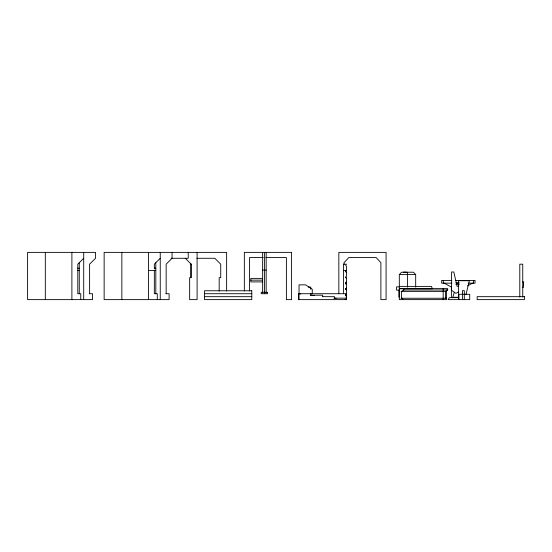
<?xml version="1.0" encoding="UTF-8"?>
<svg xmlns="http://www.w3.org/2000/svg" width="552" height="552" viewBox="0 0 552 552"><rect width="100%" height="100%" fill="white"/><g stroke="black" fill="none" stroke-linecap="round" stroke-linejoin="round"><path stroke-width="0.83" d="M465.922 294.692L469.414 280.726L458.608 280.726L458.608 299.626M454.324 292.263L452.764 297.259L458.76 297.259M346.414 281.906L345.676 282.983L346.414 284.059L346.414 288.282L345.676 289.31M346.414 287.813L345.676 288.889L346.414 289.966L346.414 293.954L345.676 294.982L346.414 296.017M346.414 293.719L345.676 294.796L346.414 295.872L346.414 299.626L298.563 299.626L298.563 293.719M346.414 287.951L345.676 289.013L346.414 290.076M346.414 293.788L345.676 294.851L346.414 295.913M346.414 282.61L345.676 283.638L346.414 284.673M446.561 289.993L446.561 299.626L399.317 299.626L399.317 274.585L401.525 272.219L413.469 272.219L415.684 274.585L415.684 287.185M83.704 258.281L77.797 264.187L77.797 293.719L80.751 293.719L80.751 299.626M160.246 258.281L154.339 264.187L154.339 268.41M399.317 288.62L447.686 288.62L447.686 289.993L445.436 291.373L445.436 298.246M467.489 285.888L472.512 283.155M458.767 291.842L455.848 293.36L451.591 290.297L451.591 271.991L453.827 271.991L457.077 286.315L458.726 286.212M263.256 257.577L249.538 257.577L249.538 291.042M265.822 257.577L286.391 257.577L286.391 299.626L291.594 299.626L291.594 252.374L244.343 252.374L244.343 291.042M171.092 258.281L188.239 258.281L188.239 252.374M196.809 258.281L214.818 258.281L220.724 264.187L220.724 277.656L219.185 277.656L219.185 291.173M190.84 264.187L191.192 264.187L191.192 277.656L189.653 277.656L189.653 299.626L197.098 299.626L197.098 252.374M77.797 268.203L79.274 268.203M154.339 268.203L155.816 268.203M262.642 270.094L266.161 270.094M77.797 270.445L79.274 270.445M148.433 270.445L155.816 270.445M343.461 270.445L346.414 270.445L345.676 271.508L346.414 272.571M403.546 272.122L406.444 272.122M399.317 274.585L415.684 274.585M262.642 278.387L250.829 278.387L250.829 281.906L262.642 281.906M250.829 280.147L262.642 280.147M451.895 280.416L441.676 280.416L441.676 283.155L451.922 283.155M455.345 280.416L475.037 280.416L475.037 283.155L468.22 283.155M522.744 281.906L523.689 281.906L523.22 287.578L522.744 287.578M455.883 282.9L459.326 282.9M456.2 283.155L458.788 283.155M455.883 284.321L459.326 284.321M399.317 286.391L431.443 286.391L432.388 288.758L399.317 288.758M399.124 286.867L396.543 286.867L396.543 290.138L399.124 290.138M308.223 287.075L310.728 287.075L310.728 289.289M403.615 289.993L447.686 289.993M401.035 291.373L446.561 291.373M89.341 293.719L92.563 293.719L92.563 299.626L27.6 299.626L27.6 252.374L95.517 252.374L95.517 258.281L89.61 264.187L89.61 293.719M165.883 293.719L169.105 293.719L169.105 299.626L104.142 299.626L104.142 252.374L226.63 252.374L226.63 291.035M204.537 293.719L251.788 293.719M310.231 295.196L322.658 295.196L322.658 296.672M204.537 296.672L251.788 296.672M322.354 296.672L334.471 296.672L334.471 298.149L336.154 298.356M458.788 297.673L449.356 297.673L448.148 299.626L469.711 299.626L469.711 294.278L458.891 294.278L458.891 299.626M333.85 298.149L346.276 298.149M401.035 298.246L446.561 298.246M300.723 293.926L299.032 293.719L346.276 293.719L346.276 299.626L344.593 299.412M314.219 295.617L310.845 295.196L310.845 293.719M444.201 283.155L451.377 287.054L451.377 297.673M185.286 258.281L191.192 264.187M346.414 278.408L345.676 277.345L346.414 276.283L346.414 272.246L345.676 271.17L346.414 270.094L346.414 266.34L345.676 265.264L346.414 264.187L343.461 264.187L343.461 293.719M346.414 284.245L345.676 283.183L346.414 282.113L346.414 278.153L345.676 277.076M522.744 297.093L522.744 264.187L519.791 264.187L519.791 297.093M473.43 280.416L473.43 283.155M464.301 299.626L464.301 290.649L462.41 290.649L462.41 299.626M443.284 280.416L443.284 283.155M443.194 288.62L443.194 299.626M407.5 272.219L407.5 287.185M403.802 288.62L403.802 289.993L401.559 291.373L401.559 298.246M402.677 298.246L402.677 299.626M398.91 290.138L398.91 297.259M344.034 264.373L344.034 262.655L348.76 257.577L376.16 257.577L380.887 262.655L380.887 299.626L386.083 299.626L386.083 252.374L338.838 252.374L338.838 293.609M312.26 293.719L312.26 289.289L305.649 284.86L299.032 284.86L299.032 299.626M266.161 252.374L266.161 292.87M264.401 252.374L264.401 293.719M262.642 252.374L262.642 292.87M190.84 263.835L190.84 277.656M172.058 252.374L172.058 258.281L166.152 264.187L166.152 293.719M160.246 252.374L160.246 299.626M157.292 299.626L157.292 293.719L154.339 293.719L154.339 270.094M155.816 262.711L155.816 293.719M148.433 252.374L148.433 299.626M121.854 252.374L121.854 299.626M83.704 252.374L83.704 299.626M79.274 262.711L79.274 293.719M71.891 252.374L71.891 299.626M45.319 252.374L45.319 299.626M251.788 290.766L204.537 290.766L204.537 299.626L251.788 299.626L251.788 290.766M267.568 292.298L261.234 292.298L261.234 293.719L267.568 293.719L267.568 292.298M524.4 296.672L477.156 296.672L477.156 299.626L524.4 299.626L524.4 296.672"/></g></svg>
